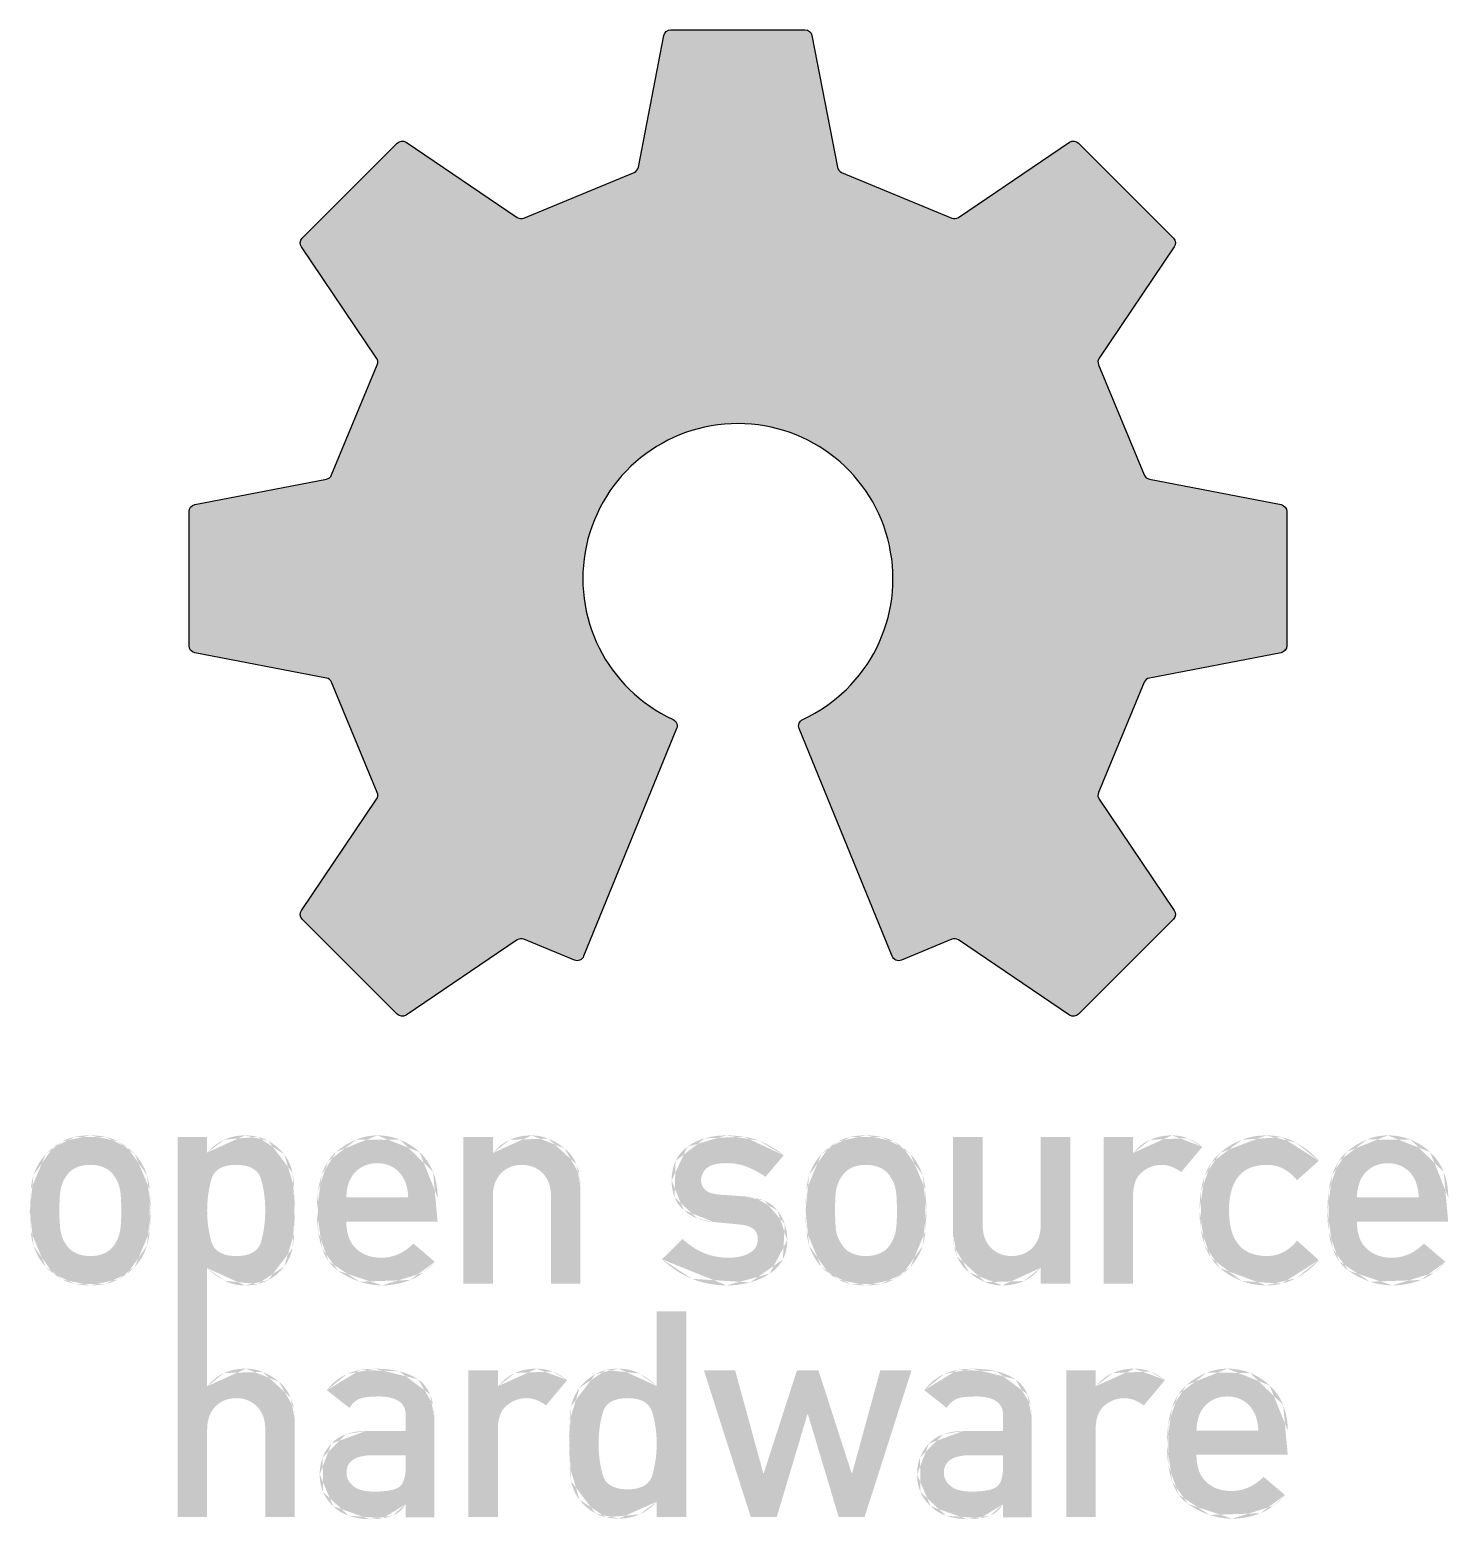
# Model space of a CAD drawing. Extents: x 0 to 3, y 0 to 3.15.
import ezdxf

# ---------------------------------------------------------------- set-up
doc = ezdxf.new("R2010")
doc.units = 0
doc.header["$MEASUREMENT"] = 0
doc.layers.add('COLOR', color=134, linetype='CONTINUOUS')
doc.layers.add('GEAR', color=7, linetype='CONTINUOUS')

msp = doc.modelspace()

# ---------------------------------------------------------------- hatches: boundary and pattern name
at = {"layer": 'COLOR'}
h = msp.add_hatch(color=256, dxfattribs=at)
edge = h.paths.add_edge_path()
edge.add_arc((1.4961, 1.9903), 0.3282, 294.715, 245.285)
edge.add_arc((1.3526, 1.6785), 0.015, 337.7896, 65.285, ccw=False)
edge.add_line((1.3664, 1.6728), (1.1696, 1.1908))
edge.add_arc((1.1558, 1.1965), 0.015, 247.5, 337.7896, ccw=False)
edge.add_line((1.15, 1.1826), (1.0431, 1.2269))
edge.add_arc((1.0374, 1.2131), 0.015, 67.5, 124.0803)
edge.add_line((1.029, 1.2255), (0.7939, 1.0664))
edge.add_arc((0.7855, 1.0789), 0.015, 225, 304.0803, ccw=False)
edge.add_line((0.7749, 1.0683), (0.574, 1.2691))
edge.add_arc((0.5847, 1.2797), 0.015, 145.9197, 225, ccw=False)
edge.add_line((0.5722, 1.2881), (0.7313, 1.5232))
edge.add_arc((0.7188, 1.5316), 0.015, 325.9197, 22.5)
edge.add_line((0.7327, 1.5373), (0.636, 1.7708))
edge.add_arc((0.6222, 1.765), 0.015, 22.5, 79.0803)
edge.add_line((0.625, 1.7798), (0.3463, 1.8335))
edge.add_arc((0.3492, 1.8482), 0.015, 180, 259.0803, ccw=False)
edge.add_line((0.3342, 1.8482), (0.3342, 2.1323))
edge.add_arc((0.3492, 2.1323), 0.015, 100.9197, 180, ccw=False)
edge.add_line((0.3463, 2.147), (0.625, 2.2008))
edge.add_arc((0.6222, 2.2155), 0.015, 280.9197, 337.5)
edge.add_line((0.636, 2.2098), (0.7327, 2.4432))
edge.add_arc((0.7188, 2.4489), 0.015, 337.5, 34.0803)
edge.add_line((0.7313, 2.4573), (0.5722, 2.6924))
edge.add_arc((0.5847, 2.7008), 0.015, 135, 214.0803, ccw=False)
edge.add_line((0.574, 2.7114), (0.7749, 2.9123))
edge.add_arc((0.7855, 2.9017), 0.015, 55.9197, 135, ccw=False)
edge.add_line((0.7939, 2.9141), (1.029, 2.7551))
edge.add_arc((1.0374, 2.7675), 0.015, 235.9197, 292.5)
edge.add_line((1.0431, 2.7536), (1.2766, 2.8503))
edge.add_arc((1.2708, 2.8642), 0.015, 292.5, 349.0803)
edge.add_line((1.2856, 2.8613), (1.3393, 3.14))
edge.add_arc((1.354, 3.1372), 0.015, 90, 169.0803, ccw=False)
edge.add_line((1.354, 3.1522), (1.6381, 3.1522))
edge.add_arc((1.6381, 3.1372), 0.015, 10.9197, 90, ccw=False)
edge.add_line((1.6528, 3.14), (1.7066, 2.8613))
edge.add_arc((1.7213, 2.8642), 0.015, 190.9197, 247.5)
edge.add_line((1.7156, 2.8503), (1.949, 2.7536))
edge.add_arc((1.9547, 2.7675), 0.015, 247.5, 304.0803)
edge.add_line((1.9631, 2.7551), (2.1982, 2.9141))
edge.add_arc((2.2066, 2.9017), 0.015, 45, 124.0803, ccw=False)
edge.add_line((2.2172, 2.9123), (2.4181, 2.7114))
edge.add_arc((2.4075, 2.7008), 0.015, 325.9197, 45, ccw=False)
edge.add_line((2.4199, 2.6924), (2.2609, 2.4573))
edge.add_arc((2.2733, 2.4489), 0.015, 145.9197, 202.5)
edge.add_line((2.2594, 2.4432), (2.3561, 2.2098))
edge.add_arc((2.37, 2.2155), 0.015, 202.5, 259.0803)
edge.add_line((2.3671, 2.2008), (2.6458, 2.147))
edge.add_arc((2.643, 2.1323), 0.015, 0, 79.0803, ccw=False)
edge.add_line((2.658, 2.1323), (2.658, 1.8482))
edge.add_arc((2.643, 1.8482), 0.015, 280.9197, 360, ccw=False)
edge.add_line((2.6458, 1.8335), (2.3671, 1.7798))
edge.add_arc((2.37, 1.765), 0.015, 100.9197, 157.5)
edge.add_line((2.3561, 1.7708), (2.2594, 1.5373))
edge.add_arc((2.2733, 1.5316), 0.015, 157.5, 214.0803)
edge.add_line((2.2609, 1.5232), (2.4199, 1.2881))
edge.add_arc((2.4075, 1.2797), 0.015, 315, 34.0803, ccw=False)
edge.add_line((2.4181, 1.2691), (2.2172, 1.0683))
edge.add_arc((2.2066, 1.0789), 0.015, 235.9197, 315, ccw=False)
edge.add_line((2.1982, 1.0664), (1.9631, 1.2255))
edge.add_arc((1.9547, 1.2131), 0.015, 55.9197, 112.5)
edge.add_line((1.949, 1.2269), (1.8421, 1.1826))
edge.add_arc((1.8364, 1.1965), 0.015, 202.2104, 292.5, ccw=False)
edge.add_line((1.8225, 1.1908), (1.6257, 1.6728))
edge.add_arc((1.6396, 1.6785), 0.015, 114.715, 202.2104, ccw=False)
h = msp.add_hatch(color=256, dxfattribs=at)
edge = h.paths.add_edge_path()
edge.add_line((2.1912, 0.0039), (2.1912, 0.3142))
edge.add_line((2.1912, 0.3142), (2.2537, 0.3142))
edge.add_line((2.2537, 0.3142), (2.2537, 0.2811))
edge.add_line((2.2537, 0.2811), (2.2548, 0.2811))
edge.add_arc((2.3284, 0.2239), 0.0933, 114.6481, 142.1528, ccw=False)
edge.add_arc((2.3336, 0.2078), 0.11, 88.9719, 113.5952, ccw=False)
edge.add_arc((2.3356, 0.2225), 0.0953, 69.5778, 90.0149, ccw=False)
edge.add_arc((2.3271, 0.2017), 0.1177, 51.4764, 69.2242, ccw=False)
edge.add_line((2.4004, 0.2938), (2.3554, 0.2401))
edge.add_arc((2.3057, 0.1756), 0.0813, 52.3875, 69.0251)
edge.add_arc((2.3138, 0.1961), 0.0593, 69.277, 89.8107)
edge.add_arc((2.314, 0.1915), 0.0639, 89.9763, 130.6387)
edge.add_arc((2.3025, 0.204), 0.0469, 129.9068, 160.2023)
edge.add_arc((2.337, 0.1923), 0.0834, 160.6834, 181.2907)
edge.add_line((2.2537, 0.1904), (2.2537, 0.0039))
edge.add_line((2.2537, 0.0039), (2.1912, 0.0039))
edge.add_line((2.1912, 0.0039), (2.1912, 0.0039))
h.paths.add_polyline_path([(1.7094, 0.0039), (1.6444, 0.221), (1.6432, 0.221), (1.5784, 0.0039), (1.5233, 0.0039), (1.4242, 0.3142), (1.4902, 0.3142), (1.5497, 0.0969), (1.5509, 0.0969), (1.6212, 0.3142), (1.6666, 0.3142), (1.7368, 0.0969), (1.7381, 0.0969), (1.7975, 0.3142), (1.8636, 0.3142), (1.7643, 0.0039), (1.7094, 0.0039)])
edge = h.paths.add_edge_path()
edge.add_line((0.8604, 0.6293), (0.6672, 0.6293))
edge.add_arc((0.7655, 0.6274), 0.0983, 178.8901, 198.7494)
edge.add_arc((0.7285, 0.6153), 0.0594, 199.1765, 227.006)
edge.add_arc((0.7351, 0.6228), 0.0694, 227.2381, 250.2613)
edge.add_arc((0.74, 0.6388), 0.0861, 250.7928, 270.7136)
edge.add_arc((0.7416, 0.6419), 0.0892, 269.6571, 293.6584)
edge.add_arc((0.7349, 0.6541), 0.103, 294.3582, 316.1549)
edge.add_line((0.8092, 0.5827), (0.8544, 0.5441))
edge.add_arc((0.7402, 0.6408), 0.1496, 306.8097, 319.7391, ccw=False)
edge.add_arc((0.7574, 0.6183), 0.1214, 291.8245, 306.6928, ccw=False)
edge.add_arc((0.7427, 0.6556), 0.1615, 269.8349, 291.7337, ccw=False)
edge.add_arc((0.7423, 0.6418), 0.1476, 251.3786, 269.9591, ccw=False)
edge.add_arc((0.754, 0.6739), 0.1817, 234.9445, 251.1166, ccw=False)
edge.add_arc((0.695, 0.5904), 0.0795, 215.1424, 235.172, ccw=False)
edge.add_arc((0.721, 0.6081), 0.111, 198.896, 214.9249, ccw=False)
edge.add_arc((0.7901, 0.632), 0.1841, 187.5321, 198.9663, ccw=False)
edge.add_arc((0.9198, 0.6499), 0.315, 179.6667, 187.6553, ccw=False)
edge.add_arc((0.9185, 0.6533), 0.3137, 172.6312, 180.2902, ccw=False)
edge.add_arc((0.7996, 0.669), 0.1938, 162.1581, 172.7209, ccw=False)
edge.add_arc((0.7328, 0.6906), 0.1235, 147.936, 162.205, ccw=False)
edge.add_arc((0.7043, 0.7082), 0.0901, 130.185, 147.8014, ccw=False)
edge.add_arc((0.7486, 0.6575), 0.1574, 112.4569, 130.6195, ccw=False)
edge.add_arc((0.7329, 0.6935), 0.1181, 90.0746, 112.0793, ccw=False)
edge.add_arc((0.7337, 0.6829), 0.1287, 68.6154, 90.4212, ccw=False)
edge.add_arc((0.7307, 0.6792), 0.1333, 46.7131, 68.0121, ccw=False)
edge.add_arc((0.7453, 0.6924), 0.1137, 21.7771, 47.4737, ccw=False)
edge.add_arc((0.7165, 0.6829), 0.1439, 359.0946, 21.0393, ccw=False)
edge.add_line((0.8604, 0.6807), (0.8604, 0.6293))
edge.add_line((0.8604, 0.6293), (0.8604, 0.6293))
edge = h.paths.add_edge_path()
edge.add_arc((0.4201, 0.6561), 0.4228, 174.4751, 180.3862, ccw=False)
edge.add_arc((0.1559, 0.683), 0.1573, 163.5055, 174.9534, ccw=False)
edge.add_arc((0.119, 0.691), 0.1196, 137.4483, 162.166, ccw=False)
edge.add_arc((0.1135, 0.6957), 0.1124, 126.8608, 137.3313, ccw=False)
edge.add_arc((0.1548, 0.6411), 0.1809, 119.3202, 126.9443, ccw=False)
edge.add_arc((0.1108, 0.7183), 0.092, 101.6017, 118.9638, ccw=False)
edge.add_arc((0.1237, 0.6561), 0.1556, 89.447, 101.6715, ccw=False)
edge.add_arc((0.1267, 0.6591), 0.1526, 78.2141, 90.5336, ccw=False)
edge.add_arc((0.1389, 0.7172), 0.0932, 61.128, 78.2552, ccw=False)
edge.add_arc((0.0945, 0.6387), 0.1834, 53.2752, 60.8322, ccw=False)
edge.add_arc((0.1361, 0.6941), 0.1141, 42.9833, 53.3577, ccw=False)
edge.add_arc((0.132, 0.6916), 0.1188, 17.6861, 42.5614, ccw=False)
edge.add_arc((0.093, 0.683), 0.1586, 4.9985, 16.3492, ccw=False)
edge.add_arc((-0.1738, 0.6561), 0.4267, 359.6168, 5.474, ccw=False)
edge.add_arc((-0.1873, 0.6503), 0.4402, 354.6101, 0.3855, ccw=False)
edge.add_arc((0.0925, 0.6225), 0.1591, 343.7076, 355.1136, ccw=False)
edge.add_arc((0.132, 0.614), 0.1188, 317.4386, 342.3139, ccw=False)
edge.add_arc((0.1394, 0.6068), 0.1085, 306.6448, 317.6033, ccw=False)
edge.add_arc((0.1023, 0.6563), 0.1703, 298.6058, 306.7158, ccw=False)
edge.add_arc((0.139, 0.5899), 0.0945, 281.4728, 298.3092, ccw=False)
edge.add_arc((0.1267, 0.6501), 0.1559, 269.4764, 281.5265, ccw=False)
edge.add_arc((0.1237, 0.6532), 0.159, 258.5856, 270.5425, ccw=False)
edge.add_arc((0.1106, 0.5888), 0.0933, 241.6006, 258.6678, ccw=False)
edge.add_arc((0.1471, 0.6541), 0.1681, 233.0646, 241.2436, ccw=False)
edge.add_arc((0.1103, 0.6053), 0.107, 222.082, 233.1362, ccw=False)
edge.add_arc((0.119, 0.6145), 0.1196, 197.834, 222.5517, ccw=False)
edge.add_arc((0.1564, 0.6225), 0.1578, 184.9335, 196.4373, ccw=False)
edge.add_arc((0.4334, 0.6503), 0.4362, 179.6115, 185.4401, ccw=False)
edge.add_line((-0.0027, 0.6533), (-0.0027, 0.6533))
edge = h.paths.add_edge_path()
edge.add_arc((2.0621, 0.6561), 0.4228, 174.4737, 180.3849, ccw=False)
edge.add_arc((1.7979, 0.683), 0.1573, 163.5165, 174.9645, ccw=False)
edge.add_arc((1.7609, 0.691), 0.1196, 137.4454, 162.1631, ccw=False)
edge.add_arc((1.7555, 0.6957), 0.1124, 126.8644, 137.3349, ccw=False)
edge.add_arc((1.7968, 0.6411), 0.1809, 119.3127, 126.9367, ccw=False)
edge.add_arc((1.7528, 0.7183), 0.092, 101.6011, 118.9631, ccw=False)
edge.add_arc((1.7657, 0.6561), 0.1556, 89.4483, 101.6727, ccw=False)
edge.add_arc((1.7686, 0.6591), 0.1526, 78.2144, 90.5339, ccw=False)
edge.add_arc((1.7808, 0.7172), 0.0932, 61.128, 78.2552, ccw=False)
edge.add_arc((1.7365, 0.6387), 0.1834, 53.2752, 60.8322, ccw=False)
edge.add_arc((1.778, 0.6941), 0.1141, 42.9867, 53.3611, ccw=False)
edge.add_arc((1.774, 0.6916), 0.1188, 17.687, 42.5622, ccw=False)
edge.add_arc((1.735, 0.683), 0.1586, 5.0018, 16.3525, ccw=False)
edge.add_arc((1.4682, 0.6561), 0.4267, 359.618, 5.4752, ccw=False)
edge.add_arc((1.4547, 0.6503), 0.4402, 354.6089, 0.3843, ccw=False)
edge.add_arc((1.7345, 0.6225), 0.1591, 343.7043, 355.1103, ccw=False)
edge.add_arc((1.774, 0.614), 0.1188, 317.4378, 342.313, ccw=False)
edge.add_arc((1.7814, 0.6068), 0.1085, 306.6414, 317.5999, ccw=False)
edge.add_arc((1.7443, 0.6563), 0.1703, 298.6058, 306.7158, ccw=False)
edge.add_arc((1.781, 0.5899), 0.0945, 281.4728, 298.3092, ccw=False)
edge.add_arc((1.7686, 0.6501), 0.1559, 269.4761, 281.5262, ccw=False)
edge.add_arc((1.7657, 0.6532), 0.159, 258.5844, 270.5413, ccw=False)
edge.add_arc((1.7526, 0.5888), 0.0933, 241.6012, 258.6685, ccw=False)
edge.add_arc((1.789, 0.6541), 0.1681, 233.0721, 241.2511, ccw=False)
edge.add_arc((1.7523, 0.6053), 0.107, 222.0784, 233.1326, ccw=False)
edge.add_arc((1.7609, 0.6145), 0.1196, 197.8369, 222.5546, ccw=False)
edge.add_arc((1.7984, 0.6225), 0.1578, 184.9225, 196.4264, ccw=False)
edge.add_arc((2.0754, 0.6503), 0.4362, 179.6128, 185.4414, ccw=False)
edge.add_line((1.6393, 0.6533), (1.6393, 0.6533))
edge = h.paths.add_edge_path()
edge.add_line((0.7929, 0.0028), (0.7929, 0.0302))
edge.add_line((0.7929, 0.0302), (0.7916, 0.0302))
edge.add_arc((0.7472, 0.0537), 0.0503, 291.5509, 332.1103, ccw=False)
edge.add_arc((0.7306, 0.0938), 0.0937, 278.4169, 291.9976, ccw=False)
edge.add_arc((0.7184, 0.172), 0.1728, 269.5741, 278.5974, ccw=False)
edge.add_arc((0.7179, 0.1443), 0.1451, 251.5932, 269.7033, ccw=False)
edge.add_arc((0.6994, 0.0876), 0.0854, 225.534, 251.3573, ccw=False)
edge.add_arc((0.6978, 0.0911), 0.0869, 203.364, 227.9112, ccw=False)
edge.add_arc((0.7049, 0.0926), 0.094, 179.2541, 202.5307, ccw=False)
edge.add_arc((0.7107, 0.095), 0.0998, 159.6807, 180.6254, ccw=False)
edge.add_arc((0.7001, 0.0979), 0.0889, 136.4537, 159.0817, ccw=False)
edge.add_arc((0.6923, 0.1052), 0.0782, 109.4391, 136.4104, ccw=False)
edge.add_arc((0.708, 0.0582), 0.1278, 89.6255, 109.0471, ccw=False)
edge.add_line((0.7088, 0.186), (0.7929, 0.186))
edge.add_line((0.7929, 0.186), (0.7929, 0.2188))
edge.add_arc((0.7538, 0.22), 0.0392, 358.2297, 25.3897)
edge.add_arc((0.7605, 0.2223), 0.0322, 26.8816, 57.884)
edge.add_arc((0.7483, 0.2019), 0.0559, 58.4561, 79.8517)
edge.add_arc((0.735, 0.1327), 0.1264, 79.4285, 91.8308)
edge.add_arc((0.7301, 0.112), 0.1469, 89.6828, 97.3928)
edge.add_arc((0.7221, 0.1721), 0.0864, 97.2721, 108.2655)
edge.add_arc((0.7126, 0.2136), 0.0441, 113.3549, 151.3732)
edge.add_line((0.6738, 0.2347), (0.6261, 0.2723))
edge.add_arc((0.7124, 0.2088), 0.1072, 113.9753, 143.6836, ccw=False)
edge.add_arc((0.7174, 0.1962), 0.1207, 100.0271, 113.6907, ccw=False)
edge.add_arc((0.7243, 0.1565), 0.161, 88.7012, 99.9766, ccw=False)
edge.add_arc((0.7324, 0.1101), 0.2075, 77.0415, 91.2351, ccw=False)
edge.add_arc((0.7506, 0.1894), 0.1261, 57.2271, 77.0184, ccw=False)
edge.add_arc((0.7765, 0.2355), 0.0734, 22.4743, 54.7615, ccw=False)
edge.add_arc((0.7485, 0.2232), 0.104, 10.1137, 22.8405, ccw=False)
edge.add_arc((0.6987, 0.2142), 0.1546, 0.3995, 10.1685, ccw=False)
edge.add_line((0.8533, 0.2152), (0.8533, 0.0028))
edge.add_line((0.8533, 0.0028), (0.7929, 0.0028))
edge.add_line((0.7929, 0.0028), (0.7929, 0.0028))
edge = h.paths.add_edge_path()
edge.add_line((2.6797, 0.589), (2.7257, 0.5477))
edge.add_arc((2.5968, 0.6601), 0.1711, 298.0894, 318.8938, ccw=False)
edge.add_arc((2.6195, 0.617), 0.1223, 283.2753, 298.2454, ccw=False)
edge.add_arc((2.6148, 0.6382), 0.1441, 269.7114, 283.1327, ccw=False)
edge.add_arc((2.6134, 0.6385), 0.1443, 249.4894, 270.2643, ccw=False)
edge.add_arc((2.6193, 0.6504), 0.1576, 229.4188, 249.0024, ccw=False)
edge.add_arc((2.5822, 0.6082), 0.1013, 213.6202, 229.8366, ccw=False)
edge.add_arc((2.6013, 0.6204), 0.124, 199.2722, 213.4371, ccw=False)
edge.add_arc((2.6514, 0.6379), 0.1771, 188.0979, 199.2676, ccw=False)
edge.add_arc((2.7428, 0.6512), 0.2695, 179.7094, 188.149, ccw=False)
edge.add_arc((2.7433, 0.6539), 0.2699, 171.8581, 180.288, ccw=False)
edge.add_arc((2.6524, 0.6671), 0.1781, 160.7799, 171.9072, ccw=False)
edge.add_arc((2.6025, 0.6844), 0.1253, 146.7023, 160.7747, ccw=False)
edge.add_arc((2.5834, 0.6966), 0.1026, 130.4375, 146.522, ccw=False)
edge.add_arc((2.6198, 0.6558), 0.1573, 111.1988, 130.8731, ccw=False)
edge.add_arc((2.6135, 0.6686), 0.143, 89.7374, 110.702, ccw=False)
edge.add_arc((2.6148, 0.6689), 0.1428, 76.7455, 90.2911, ccw=False)
edge.add_arc((2.6194, 0.6895), 0.1216, 61.5208, 76.5968, ccw=False)
edge.add_arc((2.5952, 0.6439), 0.1732, 41.119, 61.6902, ccw=False)
edge.add_line((2.7257, 0.7578), (2.6797, 0.7168))
edge.add_arc((2.6075, 0.6602), 0.0917, 38.0999, 61.8937)
edge.add_arc((2.6171, 0.6756), 0.0736, 62.8624, 90.4307)
edge.add_arc((2.6146, 0.6543), 0.095, 88.8234, 110.5846)
edge.add_arc((2.6039, 0.685), 0.0625, 111.2857, 140.0935)
edge.add_arc((2.6182, 0.675), 0.0798, 141.1668, 165.607)
edge.add_arc((2.6942, 0.6551), 0.1585, 165.4692, 180.916)
edge.add_arc((2.6929, 0.65), 0.1571, 179.0807, 194.5943)
edge.add_arc((2.6177, 0.6303), 0.0793, 194.4639, 218.968)
edge.add_arc((2.6038, 0.6205), 0.0625, 220.0482, 248.8155)
edge.add_arc((2.6146, 0.6516), 0.0953, 249.503, 271.1737)
edge.add_arc((2.6172, 0.6297), 0.0734, 269.5217, 297.3023)
edge.add_arc((2.6079, 0.6441), 0.0905, 298.3187, 322.4701)
edge.add_line((2.6797, 0.589), (2.6797, 0.589))
edge = h.paths.add_edge_path()
edge.add_line((0.915, 0.4978), (0.915, 0.8081))
edge.add_line((0.915, 0.8081), (0.9774, 0.8081))
edge.add_line((0.9774, 0.8081), (0.9774, 0.7749))
edge.add_line((0.9774, 0.7749), (0.9785, 0.7749))
edge.add_arc((1.0522, 0.7177), 0.0933, 114.6481, 142.1528, ccw=False)
edge.add_arc((1.0573, 0.7016), 0.11, 88.9719, 113.5952, ccw=False)
edge.add_arc((1.0591, 0.7154), 0.0962, 68.2225, 89.8934, ccw=False)
edge.add_arc((1.0461, 0.685), 0.1293, 50.0888, 67.8731, ccw=False)
edge.add_arc((1.075, 0.7175), 0.0859, 22.561, 50.9722, ccw=False)
edge.add_arc((1.059, 0.7108), 0.1032, 10.0188, 22.5334, ccw=False)
edge.add_arc((1.0241, 0.7047), 0.1386, 359.7153, 9.9955, ccw=False)
edge.add_line((1.1627, 0.704), (1.1627, 0.4978))
edge.add_line((1.1627, 0.4978), (1.1003, 0.4978))
edge.add_line((1.1003, 0.4978), (1.1003, 0.6825))
edge.add_arc((1.0174, 0.6839), 0.083, 359.0567, 18.7023)
edge.add_arc((1.0427, 0.692), 0.0564, 19.1911, 44.6199)
edge.add_arc((1.0411, 0.6908), 0.0583, 44.3341, 67.7662)
edge.add_arc((1.0399, 0.686), 0.0633, 68.471, 90.6586)
edge.add_arc((1.0384, 0.6836), 0.0657, 89.2873, 111.1315)
edge.add_arc((1.0362, 0.6911), 0.0579, 111.8301, 135.6015)
edge.add_arc((1.0351, 0.692), 0.0564, 135.3801, 160.8089)
edge.add_arc((1.0604, 0.6839), 0.083, 161.2977, 180.9433)
edge.add_line((0.9774, 0.6825), (0.9774, 0.4978))
edge.add_line((0.9774, 0.4978), (0.915, 0.4978))
edge.add_line((0.915, 0.4978), (0.915, 0.4978))
edge = h.paths.add_edge_path()
edge.add_line((2.0575, 0.0028), (2.0575, 0.0302))
edge.add_line((2.0575, 0.0302), (2.0562, 0.0302))
edge.add_arc((2.0117, 0.0537), 0.0503, 291.5509, 332.1103, ccw=False)
edge.add_arc((1.9951, 0.0938), 0.0937, 278.4169, 291.9976, ccw=False)
edge.add_arc((1.983, 0.172), 0.1728, 269.5741, 278.5974, ccw=False)
edge.add_arc((1.9825, 0.1443), 0.1451, 251.5932, 269.7033, ccw=False)
edge.add_arc((1.9639, 0.0876), 0.0854, 225.534, 251.3573, ccw=False)
edge.add_arc((1.9623, 0.0911), 0.0869, 203.364, 227.9112, ccw=False)
edge.add_arc((1.9695, 0.0926), 0.094, 179.2541, 202.5307, ccw=False)
edge.add_arc((1.9752, 0.095), 0.0998, 159.6807, 180.6254, ccw=False)
edge.add_arc((1.9647, 0.0979), 0.0889, 136.4537, 159.0817, ccw=False)
edge.add_arc((1.9569, 0.1052), 0.0782, 109.4391, 136.4104, ccw=False)
edge.add_arc((1.9726, 0.0582), 0.1278, 89.6255, 109.0471, ccw=False)
edge.add_line((1.9734, 0.186), (2.0575, 0.186))
edge.add_line((2.0575, 0.186), (2.0575, 0.2188))
edge.add_arc((2.0183, 0.22), 0.0392, 358.2297, 25.3897)
edge.add_arc((2.025, 0.2223), 0.0322, 26.8816, 57.884)
edge.add_arc((2.0129, 0.2019), 0.0559, 58.4561, 79.8517)
edge.add_arc((1.9995, 0.1327), 0.1264, 79.4285, 91.8308)
edge.add_arc((1.9947, 0.112), 0.1469, 89.6828, 97.3928)
edge.add_arc((1.9867, 0.1721), 0.0864, 97.2721, 108.2655)
edge.add_arc((1.9771, 0.2136), 0.0441, 113.3549, 151.3732)
edge.add_line((1.9384, 0.2347), (1.8906, 0.2723))
edge.add_arc((1.977, 0.2088), 0.1072, 113.9753, 143.6836, ccw=False)
edge.add_arc((1.982, 0.1962), 0.1207, 100.0271, 113.6907, ccw=False)
edge.add_arc((1.9888, 0.1565), 0.161, 88.7012, 99.9766, ccw=False)
edge.add_arc((1.9969, 0.1101), 0.2075, 77.0415, 91.2351, ccw=False)
edge.add_arc((2.0151, 0.1894), 0.1261, 57.2271, 77.0184, ccw=False)
edge.add_arc((2.0411, 0.2355), 0.0734, 22.4743, 54.7615, ccw=False)
edge.add_arc((2.0131, 0.2232), 0.104, 10.1137, 22.8405, ccw=False)
edge.add_arc((1.9633, 0.2142), 0.1546, 0.3995, 10.1685, ccw=False)
edge.add_line((2.1179, 0.2152), (2.1179, 0.0028))
edge.add_line((2.1179, 0.0028), (2.0575, 0.0028))
edge.add_line((2.0575, 0.0028), (2.0575, 0.0028))
edge = h.paths.add_edge_path()
edge.add_line((2.66, 0.1355), (2.4668, 0.1355))
edge.add_arc((2.5651, 0.1336), 0.0983, 178.884, 198.7433)
edge.add_arc((2.5281, 0.1215), 0.0594, 199.1734, 227.0029)
edge.add_arc((2.5347, 0.1289), 0.0694, 227.2371, 250.2603)
edge.add_arc((2.5396, 0.145), 0.0861, 250.7922, 270.7131)
edge.add_arc((2.5412, 0.1481), 0.0892, 269.6571, 293.6584)
edge.add_arc((2.5345, 0.1602), 0.103, 294.3566, 316.1533)
edge.add_line((2.6088, 0.0889), (2.654, 0.0503))
edge.add_arc((2.5398, 0.147), 0.1496, 306.8087, 319.738, ccw=False)
edge.add_arc((2.5569, 0.1245), 0.1214, 291.827, 306.6952, ccw=False)
edge.add_arc((2.5423, 0.1618), 0.1615, 269.8341, 291.7329, ccw=False)
edge.add_arc((2.5419, 0.148), 0.1476, 251.3784, 269.9589, ccw=False)
edge.add_arc((2.5536, 0.18), 0.1817, 234.945, 251.1171, ccw=False)
edge.add_arc((2.4946, 0.0965), 0.0795, 215.1397, 235.1693, ccw=False)
edge.add_arc((2.5206, 0.1143), 0.111, 198.8975, 214.9265, ccw=False)
edge.add_arc((2.5897, 0.1382), 0.1841, 187.5251, 198.9593, ccw=False)
edge.add_arc((2.7194, 0.156), 0.315, 179.6643, 187.6529, ccw=False)
edge.add_arc((2.7181, 0.1595), 0.3137, 172.6412, 180.3003, ccw=False)
edge.add_arc((2.5992, 0.1751), 0.1938, 162.1466, 172.7094, ccw=False)
edge.add_arc((2.5323, 0.1968), 0.1235, 147.9469, 162.2159, ccw=False)
edge.add_arc((2.5039, 0.2143), 0.0901, 130.1865, 147.8028, ccw=False)
edge.add_arc((2.5482, 0.1637), 0.1574, 112.4536, 130.6162, ccw=False)
edge.add_arc((2.5325, 0.1997), 0.1181, 90.0752, 112.08, ccw=False)
edge.add_arc((2.5333, 0.1891), 0.1287, 68.6156, 90.4214, ccw=False)
edge.add_arc((2.5303, 0.1853), 0.1333, 46.7102, 68.0092, ccw=False)
edge.add_arc((2.5449, 0.1986), 0.1137, 21.7779, 47.4746, ccw=False)
edge.add_arc((2.5161, 0.1891), 0.1439, 359.0946, 21.0393, ccw=False)
edge.add_line((2.66, 0.1868), (2.66, 0.1355))
edge.add_line((2.66, 0.1355), (2.66, 0.1355))
edge = h.paths.add_edge_path()
edge.add_line((0.9257, 0.0039), (0.9257, 0.3142))
edge.add_line((0.9257, 0.3142), (0.9881, 0.3142))
edge.add_line((0.9881, 0.3142), (0.9881, 0.2811))
edge.add_line((0.9881, 0.2811), (0.9893, 0.2811))
edge.add_arc((1.0629, 0.2239), 0.0933, 114.6481, 142.1528, ccw=False)
edge.add_arc((1.0681, 0.2078), 0.11, 88.9719, 113.5952, ccw=False)
edge.add_arc((1.0701, 0.2225), 0.0953, 69.5778, 90.0149, ccw=False)
edge.add_arc((1.0616, 0.2017), 0.1177, 51.4764, 69.2242, ccw=False)
edge.add_line((1.1349, 0.2938), (1.0898, 0.2401))
edge.add_arc((1.0402, 0.1756), 0.0813, 52.3875, 69.0251)
edge.add_arc((1.0483, 0.1961), 0.0593, 69.277, 89.8107)
edge.add_arc((1.0485, 0.1915), 0.0639, 89.9763, 130.6387)
edge.add_arc((1.037, 0.204), 0.0469, 129.9068, 160.2023)
edge.add_arc((1.0715, 0.1923), 0.0834, 160.6834, 181.2907)
edge.add_line((0.9881, 0.1904), (0.9881, 0.0039))
edge.add_line((0.9881, 0.0039), (0.9257, 0.0039))
edge.add_line((0.9257, 0.0039), (0.9257, 0.0039))
edge = h.paths.add_edge_path()
edge.add_line((1.9517, 0.6018), (1.9517, 0.8081))
edge.add_line((1.9517, 0.8081), (2.0141, 0.8081))
edge.add_line((2.0141, 0.8081), (2.0141, 0.623))
edge.add_arc((2.0979, 0.6216), 0.0838, 179.0323, 198.615)
edge.add_arc((2.0712, 0.6131), 0.0557, 199.0879, 224.8105)
edge.add_arc((2.0728, 0.6145), 0.0579, 224.6514, 248.3479)
edge.add_arc((2.0751, 0.6224), 0.0662, 249.0331, 270.7121)
edge.add_arc((2.0767, 0.62), 0.0637, 269.3414, 291.3617)
edge.add_arc((2.078, 0.6148), 0.0584, 292.0539, 315.4135)
edge.add_arc((2.08, 0.6131), 0.0557, 315.1895, 340.9121)
edge.add_arc((2.0533, 0.6216), 0.0838, 341.385, 0.9677)
edge.add_line((2.1371, 0.623), (2.1371, 0.8081))
edge.add_line((2.1371, 0.8081), (2.1995, 0.8081))
edge.add_line((2.1995, 0.8081), (2.1995, 0.4978))
edge.add_line((2.1995, 0.4978), (2.1371, 0.4978))
edge.add_line((2.1371, 0.4978), (2.1371, 0.5306))
edge.add_line((2.1371, 0.5306), (2.1358, 0.5306))
edge.add_arc((2.0625, 0.5877), 0.0929, 294.684, 322.0788, ccw=False)
edge.add_arc((2.0577, 0.603), 0.1088, 268.9844, 293.6352, ccw=False)
edge.add_arc((2.0558, 0.593), 0.0989, 248.5742, 269.9603, ccw=False)
edge.add_arc((2.0672, 0.6199), 0.128, 230.2119, 248.2027, ccw=False)
edge.add_arc((2.0389, 0.5878), 0.0852, 202.4432, 231.0292, ccw=False)
edge.add_arc((2.0559, 0.5948), 0.1037, 189.962, 202.4556, ccw=False)
edge.add_arc((2.0918, 0.601), 0.1401, 179.7023, 189.9213, ccw=False)
edge.add_line((1.9517, 0.6018), (1.9517, 0.6018))
edge = h.paths.add_edge_path()
edge.add_line((2.2703, 0.4978), (2.2703, 0.8081))
edge.add_line((2.2703, 0.8081), (2.3327, 0.8081))
edge.add_line((2.3327, 0.8081), (2.3327, 0.7749))
edge.add_line((2.3327, 0.7749), (2.3339, 0.7749))
edge.add_arc((2.4075, 0.7177), 0.0933, 114.6481, 142.1528, ccw=False)
edge.add_arc((2.4127, 0.7016), 0.11, 88.9719, 113.5952, ccw=False)
edge.add_arc((2.4147, 0.7164), 0.0953, 69.5778, 90.0149, ccw=False)
edge.add_arc((2.4061, 0.6956), 0.1177, 51.4764, 69.2242, ccw=False)
edge.add_line((2.4795, 0.7877), (2.4344, 0.7339))
edge.add_arc((2.3848, 0.6695), 0.0813, 52.3875, 69.0251)
edge.add_arc((2.3929, 0.6899), 0.0593, 69.277, 89.8107)
edge.add_arc((2.3931, 0.6853), 0.0639, 89.9763, 130.6387)
edge.add_arc((2.3815, 0.6978), 0.0469, 129.9068, 160.2023)
edge.add_arc((2.4161, 0.6861), 0.0834, 160.6834, 181.2907)
edge.add_line((2.3327, 0.6843), (2.3327, 0.4978))
edge.add_line((2.3327, 0.4978), (2.2703, 0.4978))
edge.add_line((2.2703, 0.4978), (2.2703, 0.4978))
edge = h.paths.add_edge_path()
edge.add_line((1.3242, 0.0039), (1.3242, 0.0362))
edge.add_arc((1.242, 0.1093), 0.11, 294.5877, 318.3328, ccw=False)
edge.add_arc((1.2451, 0.1064), 0.106, 269.4046, 293.7409, ccw=False)
edge.add_arc((1.2432, 0.1209), 0.1205, 257.626, 270.403, ccw=False)
edge.add_arc((1.2364, 0.0894), 0.0884, 241.8222, 257.5468, ccw=False)
edge.add_arc((1.2419, 0.1009), 0.1011, 216.7888, 242.1312, ccw=False)
edge.add_arc((1.2308, 0.0955), 0.089, 190.407, 218.2613, ccw=False)
edge.add_arc((1.3787, 0.1203), 0.2389, 182.3094, 189.8564, ccw=False)
edge.add_arc((2.0396, 0.1555), 0.9007, 179.753, 182.8566, ccw=False)
edge.add_arc((2.0172, 0.1633), 0.8784, 177.1072, 180.2502, ccw=False)
edge.add_arc((1.3728, 0.1981), 0.233, 170.0189, 177.661, ccw=False)
edge.add_arc((1.2327, 0.2215), 0.091, 142.0537, 169.278, ccw=False)
edge.add_arc((1.245, 0.2134), 0.1057, 118.4235, 142.6562, ccw=False)
edge.add_arc((1.2366, 0.2301), 0.087, 102.7813, 118.8071, ccw=False)
edge.add_arc((1.2432, 0.2002), 0.1177, 89.5877, 102.684, ccw=False)
edge.add_arc((1.2453, 0.2258), 0.092, 62.7802, 90.8008, ccw=False)
edge.add_arc((1.2095, 0.1608), 0.1662, 46.3534, 62.0459, ccw=False)
edge.add_line((1.3242, 0.2811), (1.3242, 0.4395))
edge.add_line((1.3242, 0.4395), (1.3866, 0.4395))
edge.add_line((1.3866, 0.4395), (1.3866, 0.0039))
edge.add_line((1.3866, 0.0039), (1.3242, 0.0039))
edge.add_line((1.3242, 0.0039), (1.3242, 0.0039))
edge = h.paths.add_edge_path()
edge.add_line((2.9997, 0.6293), (2.8064, 0.6293))
edge.add_arc((2.9048, 0.6274), 0.0983, 178.884, 198.7433)
edge.add_arc((2.8677, 0.6153), 0.0594, 199.1734, 227.0029)
edge.add_arc((2.8743, 0.6228), 0.0694, 227.2371, 250.2603)
edge.add_arc((2.8792, 0.6388), 0.0861, 250.7922, 270.7131)
edge.add_arc((2.8808, 0.6419), 0.0892, 269.6571, 293.6584)
edge.add_arc((2.8741, 0.6541), 0.103, 294.3566, 316.1533)
edge.add_line((2.9485, 0.5827), (2.9936, 0.5441))
edge.add_arc((2.8795, 0.6408), 0.1496, 306.8087, 319.738, ccw=False)
edge.add_arc((2.8966, 0.6183), 0.1214, 291.827, 306.6952, ccw=False)
edge.add_arc((2.8819, 0.6556), 0.1615, 269.8341, 291.7329, ccw=False)
edge.add_arc((2.8816, 0.6418), 0.1476, 251.3784, 269.9589, ccw=False)
edge.add_arc((2.8932, 0.6739), 0.1817, 234.945, 251.1171, ccw=False)
edge.add_arc((2.8343, 0.5904), 0.0795, 215.1397, 235.1693, ccw=False)
edge.add_arc((2.8603, 0.6081), 0.111, 198.8975, 214.9265, ccw=False)
edge.add_arc((2.9293, 0.632), 0.1841, 187.5251, 198.9593, ccw=False)
edge.add_arc((3.059, 0.6498), 0.315, 179.6643, 187.6529, ccw=False)
edge.add_arc((3.0578, 0.6533), 0.3137, 172.6412, 180.3003, ccw=False)
edge.add_arc((2.9389, 0.6689), 0.1938, 162.1466, 172.7094, ccw=False)
edge.add_arc((2.872, 0.6906), 0.1235, 147.9469, 162.2159, ccw=False)
edge.add_arc((2.8436, 0.7082), 0.0901, 130.1865, 147.8028, ccw=False)
edge.add_arc((2.8879, 0.6575), 0.1574, 112.4536, 130.6162, ccw=False)
edge.add_arc((2.8721, 0.6936), 0.1181, 90.0752, 112.08, ccw=False)
edge.add_arc((2.8729, 0.6829), 0.1287, 68.6156, 90.4214, ccw=False)
edge.add_arc((2.87, 0.6792), 0.1333, 46.7102, 68.0092, ccw=False)
edge.add_arc((2.8845, 0.6924), 0.1137, 21.7779, 47.4746, ccw=False)
edge.add_arc((2.8558, 0.6829), 0.1439, 359.0946, 21.0393, ccw=False)
edge.add_line((2.9997, 0.6807), (2.9997, 0.6293))
edge.add_line((2.9997, 0.6293), (2.9997, 0.6293))
edge = h.paths.add_edge_path()
edge.add_line((1.3355, 0.5494), (1.3791, 0.5926))
edge.add_arc((1.4771, 0.6909), 0.1387, 225.0911, 247.488)
edge.add_arc((1.4757, 0.6918), 0.1391, 248.1664, 270.5271)
edge.add_arc((1.4779, 0.6615), 0.1088, 269.481, 282.3413)
edge.add_arc((1.4862, 0.6239), 0.0703, 282.3644, 299.582)
edge.add_arc((1.5042, 0.5932), 0.0347, 298.7206, 328.8608)
edge.add_arc((1.5043, 0.5918), 0.0339, 330.65, 1.2583)
edge.add_arc((1.5091, 0.5931), 0.0292, 358.9745, 23.32)
edge.add_arc((1.5137, 0.5947), 0.0243, 24.3188, 51.8458)
edge.add_arc((1.506, 0.5842), 0.0372, 52.4269, 73.1049)
edge.add_arc((1.4947, 0.548), 0.0752, 72.8585, 85.777)
edge.add_line((1.5002, 0.623), (1.4453, 0.6282))
edge.add_arc((1.453, 0.7474), 0.1195, 248.896, 266.2886, ccw=False)
edge.add_arc((1.4453, 0.7259), 0.0966, 228.5177, 248.5597, ccw=False)
edge.add_arc((1.4282, 0.7069), 0.0711, 201.973, 228.727, ccw=False)
edge.add_arc((1.4499, 0.7143), 0.094, 178.9954, 201.1962, ccw=False)
edge.add_arc((1.4534, 0.718), 0.0976, 156.1924, 181.215, ccw=False)
edge.add_arc((1.4338, 0.725), 0.0768, 125.6509, 155.0354, ccw=False)
edge.add_arc((1.4593, 0.6908), 0.1195, 106.0778, 126.0294, ccw=False)
edge.add_arc((1.4699, 0.6515), 0.1601, 89.4199, 105.8234, ccw=False)
edge.add_arc((1.4728, 0.5793), 0.2323, 80.9821, 90.3203, ccw=False)
edge.add_arc((1.4849, 0.6551), 0.1556, 68.8127, 81.013, ccw=False)
edge.add_arc((1.4729, 0.6252), 0.1878, 50.1939, 68.6958, ccw=False)
edge.add_line((1.5931, 0.7695), (1.5546, 0.724))
edge.add_arc((1.4368, 0.5523), 0.2082, 55.5378, 67.5274)
edge.add_arc((1.4735, 0.6358), 0.1171, 68.5333, 90.971)
edge.add_arc((1.4696, 0.6492), 0.1036, 88.9383, 103.0384)
edge.add_arc((1.4542, 0.7134), 0.0376, 102.2319, 130.0442)
edge.add_arc((1.4529, 0.7162), 0.0347, 131.4812, 181.4027)
edge.add_arc((1.4415, 0.7154), 0.0232, 180.0099, 205.0046)
edge.add_arc((1.4489, 0.7192), 0.0316, 205.5378, 225.883)
edge.add_arc((1.4476, 0.7189), 0.0305, 227.3054, 254.3118)
edge.add_arc((1.464, 0.7725), 0.0865, 253.4338, 266.8597)
edge.add_line((1.4593, 0.6861), (1.5107, 0.6825))
edge.add_arc((1.5009, 0.5297), 0.1532, 77.8903, 86.353, ccw=False)
edge.add_arc((1.5112, 0.5771), 0.1046, 67.0156, 77.9301, ccw=False)
edge.add_arc((1.5256, 0.6092), 0.0695, 38.8604, 67.664, ccw=False)
edge.add_arc((1.5058, 0.5942), 0.0943, 18.2667, 38.4003, ccw=False)
edge.add_arc((1.4923, 0.5905), 0.1083, 359.5139, 17.8756, ccw=False)
edge.add_arc((1.5153, 0.5879), 0.0853, 332.9044, 1.1221, ccw=False)
edge.add_arc((1.5189, 0.5884), 0.0824, 302.5538, 331.4374, ccw=False)
edge.add_arc((1.4853, 0.6372), 0.1416, 284.9371, 303.4063, ccw=False)
edge.add_arc((1.4737, 0.6829), 0.1887, 269.4941, 284.7412, ccw=False)
edge.add_arc((1.4708, 0.6867), 0.1925, 248.1654, 270.3787, ccw=False)
edge.add_arc((1.4781, 0.699), 0.2067, 226.3686, 247.5526, ccw=False)
edge.add_line((1.3355, 0.5494), (1.3355, 0.5494))
edge = h.paths.add_edge_path()
edge.add_line((0.3102, 0.0039), (0.3102, 0.8081))
edge.add_line((0.3102, 0.8081), (0.3726, 0.8081))
edge.add_line((0.3726, 0.8081), (0.3726, 0.7755))
edge.add_arc((0.4548, 0.7033), 0.1093, 114.7674, 138.699, ccw=False)
edge.add_arc((0.4517, 0.7062), 0.1055, 89.3865, 113.8978, ccw=False)
edge.add_arc((0.4536, 0.6958), 0.1158, 77.2154, 90.4068, ccw=False)
edge.add_arc((0.4599, 0.7244), 0.0866, 61.0876, 77.1072, ccw=False)
edge.add_arc((0.4487, 0.7029), 0.1108, 38.1432, 61.3746, ccw=False)
edge.add_arc((0.4608, 0.7142), 0.0943, 11.05, 37.2642, ccw=False)
edge.add_arc((0.3301, 0.6918), 0.2269, 2.378, 10.2734, ccw=False)
edge.add_arc((-0.3107, 0.6564), 0.8687, 359.7431, 2.9567, ccw=False)
edge.add_arc((-0.302, 0.6487), 0.86, 357.0287, 0.2556, ccw=False)
edge.add_arc((0.3282, 0.6138), 0.2288, 349.7587, 357.59, ccw=False)
edge.add_arc((0.4629, 0.5904), 0.0921, 322.3774, 349.1507, ccw=False)
edge.add_arc((0.452, 0.5988), 0.1059, 298.0707, 322.4117, ccw=False)
edge.add_arc((0.4601, 0.5828), 0.0879, 282.5621, 298.2816, ccw=False)
edge.add_arc((0.4536, 0.6128), 0.1187, 269.6023, 282.4723, ccw=False)
edge.add_arc((0.4513, 0.5887), 0.0946, 243.6307, 270.9321, ccw=False)
edge.add_arc((0.4794, 0.6392), 0.1523, 225.4674, 242.5713, ccw=False)
edge.add_line((0.3726, 0.5306), (0.3726, 0.2811))
edge.add_line((0.3726, 0.2811), (0.3738, 0.2811))
edge.add_arc((0.4474, 0.2239), 0.0933, 114.6481, 142.1528, ccw=False)
edge.add_arc((0.4526, 0.2078), 0.11, 88.9719, 113.5952, ccw=False)
edge.add_arc((0.4544, 0.2216), 0.0962, 68.2225, 89.8934, ccw=False)
edge.add_arc((0.4413, 0.1911), 0.1293, 50.0888, 67.8731, ccw=False)
edge.add_arc((0.4702, 0.2236), 0.0859, 22.561, 50.9722, ccw=False)
edge.add_arc((0.4542, 0.217), 0.1032, 10.0188, 22.5334, ccw=False)
edge.add_arc((0.4193, 0.2109), 0.1386, 359.7153, 9.9955, ccw=False)
edge.add_line((0.558, 0.2102), (0.558, 0.0039))
edge.add_line((0.558, 0.0039), (0.4956, 0.0039))
edge.add_line((0.4956, 0.0039), (0.4956, 0.1887))
edge.add_arc((0.4126, 0.1901), 0.083, 359.0567, 18.7023)
edge.add_arc((0.4379, 0.1981), 0.0564, 19.1911, 44.6199)
edge.add_arc((0.4363, 0.197), 0.0583, 44.3341, 67.7662)
edge.add_arc((0.4352, 0.1921), 0.0633, 68.471, 90.6586)
edge.add_arc((0.4336, 0.1897), 0.0657, 89.2873, 111.1315)
edge.add_arc((0.4315, 0.1973), 0.0579, 111.8301, 135.6015)
edge.add_arc((0.4303, 0.1981), 0.0564, 135.3801, 160.8089)
edge.add_arc((0.4556, 0.1901), 0.083, 161.2977, 180.9433)
edge.add_line((0.3726, 0.1887), (0.3726, 0.0039))
edge.add_line((0.3726, 0.0039), (0.3102, 0.0039))
edge.add_line((0.3102, 0.0039), (0.3102, 0.0039))
edge = h.paths.add_edge_path()
edge.add_arc((1.2621, 0.1598), 0.0956, 89.423, 101.4217)
edge.add_arc((1.2538, 0.2008), 0.0537, 101.303, 118.9236)
edge.add_arc((1.2458, 0.2156), 0.037, 119.2, 164.9234)
edge.add_arc((1.435, 0.1616), 0.2337, 164.1988, 180.5209)
edge.add_arc((1.4389, 0.1568), 0.2376, 179.3774, 195.6759)
edge.add_arc((1.2458, 0.1023), 0.037, 195.0768, 240.8002)
edge.add_arc((1.2538, 0.1171), 0.0537, 241.0764, 258.697)
edge.add_arc((1.2621, 0.158), 0.0956, 258.5791, 270.5778)
edge.add_arc((1.264, 0.1516), 0.0892, 269.4001, 282.0621)
edge.add_arc((1.272, 0.1146), 0.0513, 281.9751, 300.2885)
edge.add_arc((1.2781, 0.1033), 0.0384, 300.9892, 345.8672)
edge.add_arc((1.0829, 0.1585), 0.2413, 344.4582, 0.2119)
edge.add_arc((1.0866, 0.1598), 0.2376, 359.9031, 15.6622)
edge.add_arc((1.2781, 0.2146), 0.0384, 14.1325, 59.0105)
edge.add_arc((1.272, 0.2032), 0.0513, 59.7115, 78.0249)
edge.add_arc((1.264, 0.1662), 0.0892, 77.9371, 90.5991)
edge.add_line((1.2631, 0.2554), (1.2631, 0.2554))
edge = h.paths.add_edge_path()
edge.add_line((0.6672, 0.6807), (0.7982, 0.6807))
edge.add_arc((0.6969, 0.6781), 0.1013, 1.4445, 19.2749)
edge.add_arc((0.7334, 0.6906), 0.0627, 19.5307, 44.1129)
edge.add_arc((0.7347, 0.6919), 0.0609, 44.1117, 67.6612)
edge.add_arc((0.7335, 0.6867), 0.0661, 68.382, 90.6691)
edge.add_arc((0.7319, 0.6852), 0.0676, 89.3087, 111.3668)
edge.add_arc((0.7302, 0.6917), 0.0609, 112.0747, 135.7365)
edge.add_arc((0.7306, 0.6913), 0.0615, 135.7497, 160.8011)
edge.add_arc((0.7663, 0.6794), 0.0991, 161.0898, 179.2867)
edge.add_line((0.6672, 0.6807), (0.6672, 0.6807))
edge = h.paths.add_edge_path()
edge.add_arc((-0.2181, 0.6548), 0.4089, 359.6894, 3.732)
edge.add_arc((0.0747, 0.6751), 0.1154, 3.1081, 12.5372)
edge.add_arc((0.1079, 0.68), 0.082, 14.2724, 34.5216)
edge.add_arc((0.1337, 0.6969), 0.0512, 35.2451, 65.691)
edge.add_arc((0.1269, 0.6785), 0.0707, 66.7957, 91.3087)
edge.add_arc((0.1235, 0.678), 0.0713, 88.6263, 113.114)
edge.add_arc((0.1159, 0.6983), 0.0497, 114.222, 145.4285)
edge.add_arc((0.1342, 0.6834), 0.0732, 143.9643, 166.7243)
edge.add_arc((0.185, 0.6752), 0.1245, 168.432, 177.0738)
edge.add_arc((0.4906, 0.6554), 0.4308, 176.5206, 180.2865)
edge.add_arc((0.5137, 0.651), 0.4539, 179.7165, 183.39)
edge.add_arc((0.1882, 0.6305), 0.1277, 182.82, 191.4028)
edge.add_arc((0.1316, 0.621), 0.0704, 192.9954, 216.5541)
edge.add_arc((0.1159, 0.6073), 0.0497, 214.5721, 245.7786)
edge.add_arc((0.1235, 0.6276), 0.0713, 246.8861, 271.3739)
edge.add_arc((0.1269, 0.627), 0.0707, 268.6911, 293.2041)
edge.add_arc((0.1337, 0.6086), 0.0512, 294.3084, 324.7543)
edge.add_arc((0.111, 0.6244), 0.0788, 324.9189, 345.8109)
edge.add_arc((0.0748, 0.6301), 0.1153, 347.4517, 356.8744)
edge.add_arc((-0.2153, 0.6503), 0.4061, 356.2552, 0.3106)
edge.add_line((0.1908, 0.6525), (0.1908, 0.6525))
edge = h.paths.add_edge_path()
edge.add_arc((1.4238, 0.6547), 0.4089, 359.6931, 3.7356)
edge.add_arc((1.7167, 0.6751), 0.1154, 3.1026, 12.5317)
edge.add_arc((1.7499, 0.68), 0.082, 14.2741, 34.5232)
edge.add_arc((1.7756, 0.6969), 0.0512, 35.2476, 65.6935)
edge.add_arc((1.7688, 0.6785), 0.0707, 66.7961, 91.309)
edge.add_arc((1.7655, 0.678), 0.0713, 88.6276, 113.1153)
edge.add_arc((1.7579, 0.6983), 0.0496, 114.227, 145.4336)
edge.add_arc((1.7762, 0.6834), 0.0732, 143.956, 166.716)
edge.add_arc((1.8269, 0.6752), 0.1245, 168.4264, 177.0683)
edge.add_arc((2.1326, 0.6554), 0.4308, 176.5187, 180.2847)
edge.add_arc((2.1557, 0.651), 0.4539, 179.7183, 183.3918)
edge.add_arc((1.8302, 0.6305), 0.1278, 182.8254, 191.4082)
edge.add_arc((1.7736, 0.6211), 0.0704, 193.0037, 216.5624)
edge.add_arc((1.7579, 0.6073), 0.0496, 214.567, 245.7736)
edge.add_arc((1.7655, 0.6276), 0.0713, 246.8848, 271.3726)
edge.add_arc((1.7688, 0.627), 0.0707, 268.6908, 293.2038)
edge.add_arc((1.7756, 0.6086), 0.0512, 294.3059, 324.7518)
edge.add_arc((1.753, 0.6244), 0.0788, 324.9173, 345.8092)
edge.add_arc((1.7168, 0.6301), 0.1153, 347.4572, 356.8799)
edge.add_arc((1.4267, 0.6504), 0.4061, 356.2515, 0.3069)
edge.add_line((1.8328, 0.6525), (1.8328, 0.6525))
edge = h.paths.add_edge_path()
edge.add_line((0.7929, 0.1118), (0.7929, 0.1346))
edge.add_line((0.7929, 0.1346), (0.7202, 0.1346))
edge.add_arc((0.7219, 0.0279), 0.1067, 90.933, 103.5365)
edge.add_arc((0.7081, 0.084), 0.0489, 103.1706, 124.3989)
edge.add_arc((0.6973, 0.1003), 0.0294, 124.9729, 154.8426)
edge.add_arc((0.7033, 0.0984), 0.0357, 156.1753, 182.3934)
edge.add_arc((0.6993, 0.0967), 0.0317, 179.6403, 206.8172)
edge.add_arc((0.7066, 0.1011), 0.0401, 207.7319, 230.938)
edge.add_arc((0.7089, 0.1015), 0.042, 228.7723, 255.945)
edge.add_arc((0.723, 0.1548), 0.0971, 255.5682, 271.0575)
edge.add_arc((0.7299, 0.2358), 0.1782, 268.3489, 278.8432)
edge.add_arc((0.7493, 0.1179), 0.0587, 277.8643, 299.9368)
edge.add_arc((0.7652, 0.0863), 0.0235, 304.725, 326.8553)
edge.add_arc((0.7529, 0.0942), 0.0381, 327.0085, 343.0083)
edge.add_arc((0.6971, 0.1092), 0.0959, 344.1942, 1.5423)
edge.add_line((0.7929, 0.1118), (0.7929, 0.1118))
edge = h.paths.add_edge_path()
edge.add_line((2.0575, 0.1118), (2.0575, 0.1346))
edge.add_line((2.0575, 0.1346), (1.9847, 0.1346))
edge.add_arc((1.9865, 0.0279), 0.1067, 90.933, 103.5365)
edge.add_arc((1.9726, 0.084), 0.0489, 103.1706, 124.3989)
edge.add_arc((1.9618, 0.1003), 0.0294, 124.9729, 154.8426)
edge.add_arc((1.9679, 0.0984), 0.0357, 156.1753, 182.3934)
edge.add_arc((1.9639, 0.0967), 0.0317, 179.6403, 206.8172)
edge.add_arc((1.9711, 0.1011), 0.0401, 207.7319, 230.938)
edge.add_arc((1.9735, 0.1015), 0.042, 228.7723, 255.945)
edge.add_arc((1.9875, 0.1548), 0.0971, 255.5682, 271.0575)
edge.add_arc((1.9945, 0.2358), 0.1782, 268.3489, 278.8432)
edge.add_arc((2.0138, 0.1179), 0.0587, 277.8643, 299.9368)
edge.add_arc((2.0297, 0.0863), 0.0235, 304.725, 326.8553)
edge.add_arc((2.0174, 0.0942), 0.0381, 327.0085, 343.0083)
edge.add_arc((1.9616, 0.1092), 0.0959, 344.1942, 1.5423)
edge.add_line((2.0575, 0.1118), (2.0575, 0.1118))
edge = h.paths.add_edge_path()
edge.add_line((2.4668, 0.1868), (2.5978, 0.1868))
edge.add_arc((2.4965, 0.1843), 0.1013, 1.4412, 19.2716)
edge.add_arc((2.533, 0.1968), 0.0627, 19.5273, 44.1096)
edge.add_arc((2.5343, 0.198), 0.0609, 44.1212, 67.6707)
edge.add_arc((2.5331, 0.1929), 0.0661, 68.3805, 90.6676)
edge.add_arc((2.5315, 0.1914), 0.0676, 89.3101, 111.3683)
edge.add_arc((2.5298, 0.1979), 0.0609, 112.0724, 135.7342)
edge.add_arc((2.5302, 0.1975), 0.0615, 135.7564, 160.8078)
edge.add_arc((2.5659, 0.1856), 0.0991, 161.0898, 179.2867)
edge.add_line((2.4668, 0.1868), (2.4668, 0.1868))
edge = h.paths.add_edge_path()
edge.add_arc((0.4348, 0.6512), 0.095, 269.4224, 281.4572)
edge.add_arc((0.4432, 0.6107), 0.0535, 281.3396, 298.9927)
edge.add_arc((0.451, 0.5961), 0.037, 299.2825, 344.9301)
edge.add_arc((0.2607, 0.6503), 0.2348, 344.2355, 0.5513)
edge.add_arc((0.2585, 0.6547), 0.2371, 359.4769, 15.6873)
edge.add_arc((0.4508, 0.7092), 0.0372, 14.9122, 60.4825)
edge.add_arc((0.4431, 0.6951), 0.0533, 60.8277, 78.5756)
edge.add_arc((0.4348, 0.6549), 0.0943, 78.4606, 90.5794)
edge.add_arc((0.4329, 0.6585), 0.0907, 89.3996, 101.9589)
edge.add_arc((0.4248, 0.6966), 0.0518, 101.8648, 120.1358)
edge.add_arc((0.4183, 0.7087), 0.0381, 120.7699, 166.0784)
edge.add_arc((0.6166, 0.6533), 0.244, 164.6714, 180.1808)
edge.add_arc((0.6145, 0.6518), 0.2419, 179.8182, 195.3958)
edge.add_arc((0.4181, 0.5968), 0.0379, 194.0186, 239.384)
edge.add_arc((0.4248, 0.6091), 0.0519, 239.9825, 258.1921)
edge.add_arc((0.4329, 0.6474), 0.0911, 258.0958, 270.5991)
edge.add_line((0.4339, 0.5563), (0.4339, 0.5563))
edge = h.paths.add_edge_path()
edge.add_line((2.8064, 0.6807), (2.9374, 0.6807))
edge.add_arc((2.8361, 0.6781), 0.1013, 1.4412, 19.2716)
edge.add_arc((2.8727, 0.6906), 0.0627, 19.5273, 44.1096)
edge.add_arc((2.874, 0.6919), 0.0609, 44.1212, 67.6707)
edge.add_arc((2.8728, 0.6867), 0.0661, 68.3805, 90.6676)
edge.add_arc((2.8712, 0.6852), 0.0676, 89.3101, 111.3683)
edge.add_arc((2.8694, 0.6917), 0.0609, 112.0724, 135.7342)
edge.add_arc((2.8698, 0.6914), 0.0615, 135.7564, 160.8078)
edge.add_arc((2.9056, 0.6794), 0.0991, 161.0898, 179.2867)
edge.add_line((2.8064, 0.6807), (2.8064, 0.6807))

# ---------------------------------------------------------------- linework, layer by layer
at = {"layer": 'GEAR'}
msp.add_lwpolyline([(1.6333, 1.6921, 4.564396), (1.3588, 1.6921, -0.401467), (1.3664, 1.6728), (1.1696, 1.1908, -0.415695), (1.15, 1.1826), (1.0431, 1.2269, 0.252019), (1.029, 1.2255), (0.7939, 1.0664, -0.359432), (0.7749, 1.0683), (0.574, 1.2691, -0.359432), (0.5722, 1.2881), (0.7313, 1.5232, 0.252019), (0.7327, 1.5373), (0.636, 1.7708, 0.252019), (0.625, 1.7798), (0.3463, 1.8335, -0.359432), (0.3342, 1.8482), (0.3342, 2.1323, -0.359432), (0.3463, 2.147), (0.625, 2.2008, 0.252019), (0.636, 2.2098), (0.7327, 2.4432, 0.252019), (0.7313, 2.4573), (0.5722, 2.6924, -0.359432), (0.574, 2.7114), (0.7749, 2.9123, -0.359432), (0.7939, 2.9141), (1.029, 2.7551, 0.252019), (1.0431, 2.7536), (1.2766, 2.8503, 0.252019), (1.2856, 2.8613), (1.3393, 3.14, -0.359432), (1.354, 3.1522), (1.6381, 3.1522, -0.359432), (1.6528, 3.14), (1.7066, 2.8613, 0.252019), (1.7156, 2.8503), (1.949, 2.7536, 0.252019), (1.9631, 2.7551), (2.1982, 2.9141, -0.359432), (2.2172, 2.9123), (2.4181, 2.7114, -0.359432), (2.4199, 2.6924), (2.2609, 2.4573, 0.252019), (2.2594, 2.4432), (2.3561, 2.2098, 0.252019), (2.3671, 2.2008), (2.6458, 2.147, -0.359432), (2.658, 2.1323), (2.658, 1.8482, -0.359432), (2.6458, 1.8335), (2.3671, 1.7798, 0.252019), (2.3561, 1.7708), (2.2594, 1.5373, 0.252019), (2.2609, 1.5232), (2.4199, 1.2881, -0.359432), (2.4181, 1.2691), (2.2172, 1.0683, -0.359432), (2.1982, 1.0664), (1.9631, 1.2255, 0.252019), (1.949, 1.2269), (1.8421, 1.1826, -0.415695), (1.8225, 1.1908), (1.6257, 1.6728, -0.401467)], format="xyb", close=True, dxfattribs=at)

doc.saveas('drawing.dxf')
